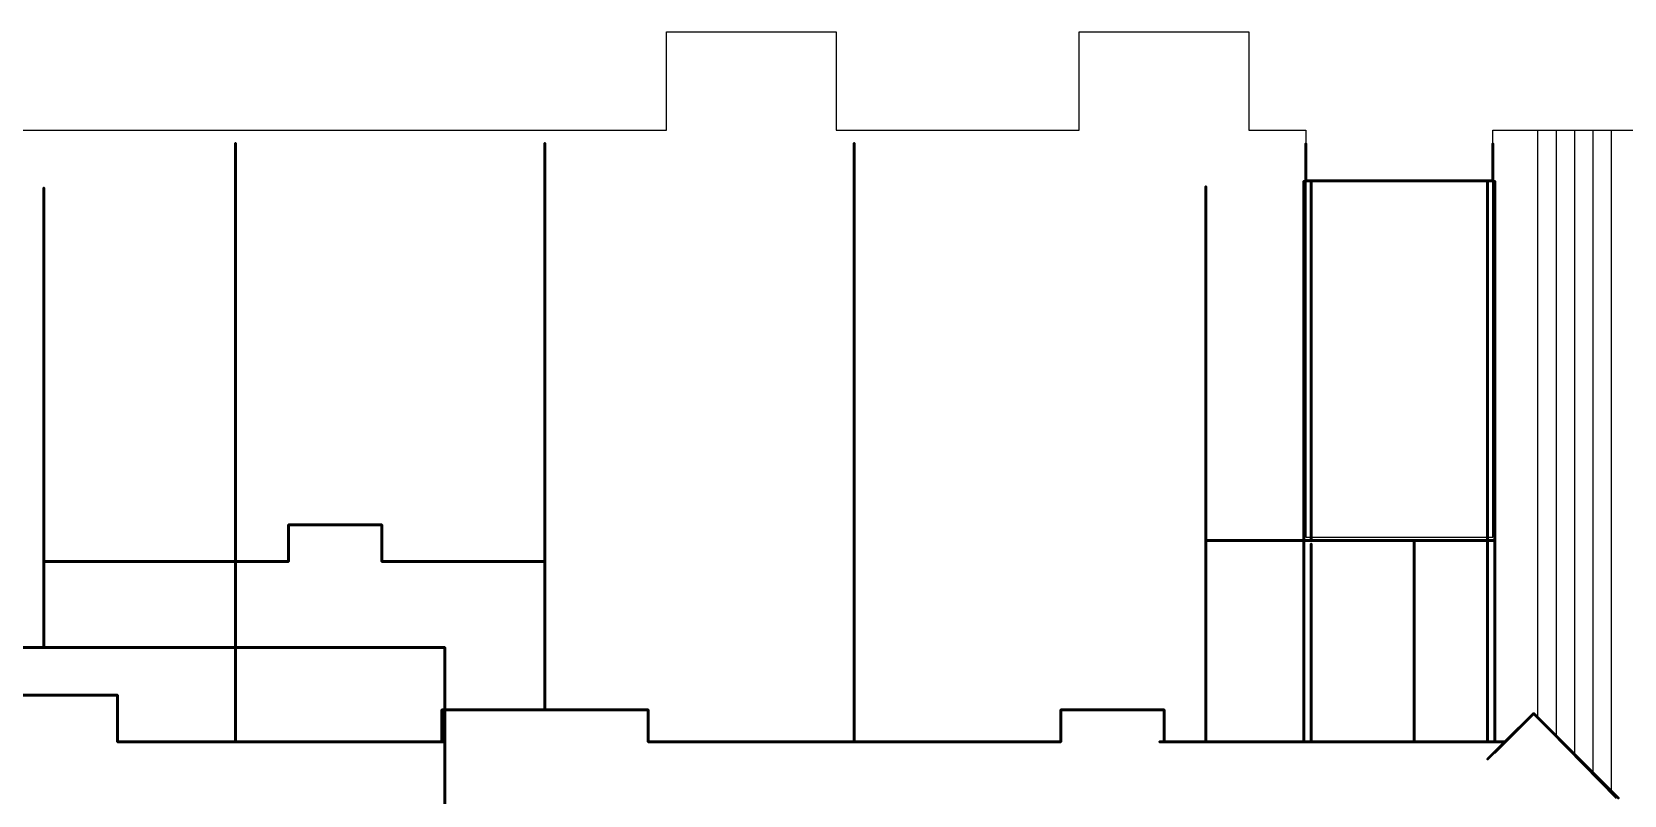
# Model space of a CAD drawing. Header units: metres. Extents: x -113.7 to -33.3, y 234.4 to 326.5.
# Drawn here: x -88.17 to -61.82, y 296.8 to 309.43 of the extents above; entities that cross this region are included whole.
import ezdxf

# ---------------------------------------------------------------- set-up
doc = ezdxf.new("R2010")
doc.units = ezdxf.units.M
for name, color, linetype, lineweight in [('cmu_walls', 252, 'Continuous', 50), ('corridor_contour', 3, 'Continuous', 50), ('corridor_walls', 14, 'Continuous', 50), ('interior_walls', 94, 'Continuous', 50)]:
    doc.layers.add(name, color=color, linetype=linetype, lineweight=lineweight)

msp = doc.modelspace()

# ---------------------------------------------------------------- linework, layer by layer
for p, q in [((-63.249, 298.078), (-63.249, 307.805)), ((-62.944, 297.768), (-62.944, 307.805)), ((-62.64, 297.458), (-62.64, 307.805)), ((-62.335, 297.148), (-62.335, 307.805)), ((-62.03, 296.838), (-62.03, 307.805))]:
    msp.add_line(p, q)
at = {"color": 6}
msp.add_lwpolyline([(-88.372, 290.354), (-88.372, 293.388), (-99.685, 293.388), (-99.685, 296.197), (-98.049, 296.197), (-98.049, 307.805), (-94.25, 307.805), (-94.25, 309.435), (-91.441, 309.435), (-91.441, 307.805), (-77.669, 307.805), (-77.669, 309.435), (-74.86, 309.435), (-74.86, 307.805), (-70.841, 307.805), (-70.841, 309.435), (-68.033, 309.435), (-68.033, 307.805), (-67.087, 307.805), (-67.087, 301.071), (-63.993, 301.071), (-63.993, 307.805), (-52.633, 307.805)], dxfattribs=at)
at = {"layer": 'corridor_contour'}
msp.add_lwpolyline([(-61.942, 296.748), (-63.319, 298.149), (-63.796, 297.679), (-69.436, 297.679), (-69.436, 298.211), (-71.143, 298.211), (-71.143, 297.679), (-77.976, 297.679), (-77.976, 298.211), (-81.336, 298.211), (-81.336, 297.679), (-86.754, 297.679), (-86.754, 298.455), (-88.949, 298.455)], dxfattribs=at)

# ---------------------------------------------------------------- meshes
at = {"layer": 'cmu_walls'}
mesh = msp.add_polyface(dxfattribs=at)
corners = [(-67.087, 306.969, 9.481), (-67.087, 306.969, 2.788), (-67.087, 307.587, 2.788), (-67.087, 307.587, 9.481)]
mesh.append_faces([[corners[k] for k in face] for face in [(0, 1, 2, 3)]])
mesh = msp.add_polyface(dxfattribs=at)
corners = [(-63.993, 306.963, 9.481), (-63.993, 306.963, 2.788), (-63.993, 307.587, 2.788), (-63.993, 307.587, 9.481)]
mesh.append_faces([[corners[k] for k in face] for face in [(0, 3, 2, 1)]])
mesh = msp.add_polyface(dxfattribs=at)
corners = [(-67.12, 306.964, 6.144), (-67.12, 306.964, 3.454), (-67.12, 300.96, 3.454), (-67.12, 300.96, 6.144)]
mesh.append_faces([[corners[k] for k in face] for face in [(0, 1, 2, 3)]])
mesh = msp.add_polyface(dxfattribs=at)
corners = [(-63.993, 306.969, 9.449), (-63.993, 306.969, 5.88), (-67.087, 306.969, 5.88), (-67.087, 306.969, 9.449)]
mesh.append_faces([[corners[k] for k in face] for face in [(0, 1, 2, 3)]])
mesh = msp.add_polyface(dxfattribs=at)
corners = [(-64.016, 306.969, 5.88), (-64.016, 306.969, -0.108), (-67.064, 306.969, -0.108), (-67.064, 306.969, 5.88)]
mesh.append_faces([[corners[k] for k in face] for face in [(0, 1, 2, 3)]])
mesh = msp.add_polyface(dxfattribs=at)
corners = [(-67.003, 306.964, 9.5), (-67.003, 306.964, 6.807), (-67.003, 301.015, 6.807), (-67.003, 301.015, 9.5)]
mesh.append_faces([[corners[k] for k in face] for face in [(0, 1, 2, 3)]])
mesh = msp.add_polyface(dxfattribs=at)
corners = [(-64.083, 301.015, 9.5), (-64.083, 301.015, 6.807), (-64.083, 306.963, 6.807), (-64.083, 306.963, 9.5)]
mesh.append_faces([[corners[k] for k in face] for face in [(0, 1, 2, 3)]])
mesh = msp.add_polyface(dxfattribs=at)
corners = [(-63.961, 301.015, 6.144), (-63.961, 301.015, 3.454), (-63.961, 306.963, 3.454), (-63.961, 306.963, 6.144)]
mesh.append_faces([[corners[k] for k in face] for face in [(0, 1, 2, 3)]])
mesh = msp.add_polyface(dxfattribs=at)
corners = [(-67.003, 301.015, 6.547), (-67.003, 301.015, 3.454), (-63.961, 301.015, 3.454), (-63.961, 301.015, 6.547)]
mesh.append_faces([[corners[k] for k in face] for face in [(0, 1, 2, 3)]])
at = {"layer": 'corridor_walls'}
mesh = msp.add_polyface(dxfattribs=at)
corners = [(-83.928, 301.273, 2.791), (-83.928, 301.273, 2.235), (-82.836, 301.273, 2.235), (-82.836, 301.273), (-82.379, 301.273), (-82.379, 301.273, 2.791)]
mesh.append_faces([[corners[k] for k in face] for face in [(0, 5, 2, 1)]], dxfattribs={"vtx1": -1})
mesh.append_faces([[corners[k] for k in face] for face in [(4, 3, 2, 5)]], dxfattribs={"vtx2": -1})
mesh = msp.add_polyface(dxfattribs=at)
corners = [(-83.928, 300.664, 2.791), (-83.928, 300.664), (-83.928, 301.273), (-83.928, 301.273, 2.791)]
mesh.append_faces([[corners[k] for k in face] for face in [(0, 1, 2, 3)]])
mesh = msp.add_polyface(dxfattribs=at)
corners = [(-82.379, 300.664, 2.791), (-82.379, 300.664), (-82.379, 301.273), (-82.379, 301.273, 2.791)]
mesh.append_faces([[corners[k] for k in face] for face in [(0, 1, 2, 3)]])
mesh = msp.add_polyface(dxfattribs=at)
corners = [(-87.974, 300.664), (-87.974, 300.346), (-87.974, 300.346, 2.235), (-87.974, 299.33, 2.235), (-87.974, 299.33), (-87.974, 299.242), (-87.974, 299.242, 2.791), (-87.974, 300.664, 2.791)]
mesh.append_faces([[corners[k] for k in face] for face in [(6, 7, 2, 3)]], dxfattribs={"vtx1": -1, "vtx3": -1})
mesh.append_faces([[corners[k] for k in face] for face in [(0, 1, 2, 7)]], dxfattribs={"vtx2": -1})
mesh.append_faces([[corners[k] for k in face] for face in [(3, 4, 5, 6)]], dxfattribs={"vtx3": -1})
mesh = msp.add_polyface(dxfattribs=at)
corners = [(-87.974, 300.664, 2.791), (-87.974, 300.664), (-83.928, 300.664), (-83.928, 300.664, 2.791)]
mesh.append_faces([[corners[k] for k in face] for face in [(0, 3, 2, 1)]])
mesh = msp.add_polyface(dxfattribs=at)
corners = [(-82.379, 300.664, 2.791), (-82.379, 300.664), (-79.683, 300.664), (-79.683, 300.664, 2.791)]
mesh.append_faces([[corners[k] for k in face] for face in [(0, 3, 2, 1)]])
mesh = msp.add_polyface(dxfattribs=at)
corners = [(-86.754, 298.455, 9.5), (-86.754, 298.455, 6.807), (-87.77, 298.455, 6.807), (-87.77, 298.455, 9.042), (-88.786, 298.455, 9.042), (-88.786, 298.455, 6.807), (-88.949, 298.455, 6.807), (-88.949, 298.455, 9.5)]
mesh.append_faces([[corners[k] for k in face] for face in [(3, 0, 1, 2)]], dxfattribs={"vtx0": -1})
mesh.append_faces([[corners[k] for k in face] for face in [(6, 7, 4, 5)]], dxfattribs={"vtx1": -1})
mesh.append_faces([[corners[k] for k in face] for face in [(7, 0, 3, 4)]], dxfattribs={"vtx1": -1, "vtx3": -1})
mesh = msp.add_polyface(dxfattribs=at)
corners = [(-86.754, 298.455, 6.147), (-86.754, 298.455, 3.454), (-87.77, 298.455, 3.454), (-87.77, 298.455, 5.69), (-88.786, 298.455, 5.69), (-88.786, 298.455, 3.454), (-88.949, 298.455, 3.454), (-88.949, 298.455, 6.147)]
mesh.append_faces([[corners[k] for k in face] for face in [(3, 0, 1, 2)]], dxfattribs={"vtx0": -1})
mesh.append_faces([[corners[k] for k in face] for face in [(6, 7, 4, 5)]], dxfattribs={"vtx1": -1})
mesh.append_faces([[corners[k] for k in face] for face in [(7, 0, 3, 4)]], dxfattribs={"vtx1": -1, "vtx3": -1})
mesh = msp.add_polyface(dxfattribs=at)
corners = [(-86.754, 298.455, 9.5), (-86.754, 298.455, 6.807), (-86.754, 297.679, 6.807), (-86.754, 297.679, 9.5)]
mesh.append_faces([[corners[k] for k in face] for face in [(0, 1, 2, 3)]])
mesh = msp.add_polyface(dxfattribs=at)
corners = [(-86.754, 298.455, 6.147), (-86.754, 298.455, 3.454), (-86.754, 297.679, 3.454), (-86.754, 297.679, 6.147)]
mesh.append_faces([[corners[k] for k in face] for face in [(0, 1, 2, 3)]])
mesh = msp.add_polyface(dxfattribs=at)
corners = [(-77.976, 298.211, 9.496), (-77.976, 298.211, 6.807), (-78.565, 298.211, 6.807), (-78.565, 298.211, 9.042), (-79.581, 298.211, 9.042), (-79.581, 298.211, 6.807), (-79.785, 298.211, 6.807), (-79.785, 298.211, 9.042), (-80.801, 298.211, 9.042), (-80.801, 298.211, 6.807), (-81.39, 298.211, 6.807), (-81.39, 298.211, 9.496)]
mesh.append_faces([[corners[k] for k in face] for face in [(3, 0, 1, 2), (7, 4, 5, 6)]], dxfattribs={"vtx0": -1})
mesh.append_faces([[corners[k] for k in face] for face in [(0, 3, 4, 11)]], dxfattribs={"vtx0": -1, "vtx2": -1})
mesh.append_faces([[corners[k] for k in face] for face in [(10, 11, 8, 9)]], dxfattribs={"vtx1": -1})
mesh.append_faces([[corners[k] for k in face] for face in [(7, 8, 11, 4)]], dxfattribs={"vtx1": -1, "vtx2": -1, "vtx3": -1})
mesh = msp.add_polyface(dxfattribs=at)
corners = [(-81.39, 298.211, 9.496), (-81.39, 298.211, 6.807), (-81.39, 297.679, 6.807), (-81.39, 297.679, 9.496)]
mesh.append_faces([[corners[k] for k in face] for face in [(0, 1, 2, 3)]])
mesh = msp.add_polyface(dxfattribs=at)
corners = [(-77.976, 298.211, 6.144), (-77.976, 298.211, 3.454), (-78.565, 298.211, 3.454), (-78.565, 298.211, 5.69), (-79.581, 298.211, 5.69), (-79.581, 298.211, 3.454), (-79.785, 298.211, 3.454), (-79.785, 298.211, 5.69), (-80.801, 298.211, 5.69), (-80.801, 298.211, 3.454), (-81.336, 298.211, 3.454), (-81.336, 298.211, 6.144)]
mesh.append_faces([[corners[k] for k in face] for face in [(3, 0, 1, 2)]], dxfattribs={"vtx0": -1})
mesh.append_faces([[corners[k] for k in face] for face in [(0, 3, 4, 11)]], dxfattribs={"vtx0": -1, "vtx2": -1})
mesh.append_faces([[corners[k] for k in face] for face in [(10, 11, 8, 9), (6, 7, 4, 5)]], dxfattribs={"vtx1": -1})
mesh.append_faces([[corners[k] for k in face] for face in [(7, 8, 11, 4)]], dxfattribs={"vtx1": -1, "vtx2": -1, "vtx3": -1})
mesh = msp.add_polyface(dxfattribs=at)
corners = [(-81.336, 298.211, 6.144), (-81.336, 298.211, 3.454), (-81.336, 297.679, 3.454), (-81.336, 297.679, 6.144)]
mesh.append_faces([[corners[k] for k in face] for face in [(0, 1, 2, 3)]])
mesh = msp.add_polyface(dxfattribs=at)
corners = [(-79.683, 298.211, 2.791), (-79.683, 298.211), (-79.581, 298.211), (-79.581, 298.211, 2.235), (-78.565, 298.211, 2.235), (-78.565, 298.211), (-77.976, 298.211), (-77.976, 298.211, 2.791)]
mesh.append_faces([[corners[k] for k in face] for face in [(3, 0, 1, 2)]], dxfattribs={"vtx0": -1})
mesh.append_faces([[corners[k] for k in face] for face in [(0, 3, 4, 7)]], dxfattribs={"vtx0": -1, "vtx2": -1})
mesh.append_faces([[corners[k] for k in face] for face in [(6, 7, 4, 5)]], dxfattribs={"vtx1": -1})
mesh = msp.add_polyface(dxfattribs=at)
corners = [(-77.976, 298.211, 9.496), (-77.976, 298.211, 6.807), (-77.976, 297.679, 6.807), (-77.976, 297.679, 9.496)]
mesh.append_faces([[corners[k] for k in face] for face in [(0, 3, 2, 1)]])
mesh = msp.add_polyface(dxfattribs=at)
corners = [(-77.976, 297.679, 2.791), (-77.976, 297.679), (-77.976, 298.211), (-77.976, 298.211, 2.791)]
mesh.append_faces([[corners[k] for k in face] for face in [(0, 3, 2, 1)]])
mesh = msp.add_polyface(dxfattribs=at)
corners = [(-77.976, 298.211, 6.144), (-77.976, 298.211, 3.454), (-77.976, 297.679, 3.454), (-77.976, 297.679, 6.144)]
mesh.append_faces([[corners[k] for k in face] for face in [(0, 3, 2, 1)]])
mesh = msp.add_polyface(dxfattribs=at)
corners = [(-69.436, 298.211, 9.5), (-69.436, 298.211, 6.807), (-69.538, 298.211, 6.807), (-69.538, 298.211, 9.042), (-70.554, 298.211, 9.042), (-70.554, 298.211, 6.807), (-71.143, 298.211, 6.807), (-71.143, 298.211, 9.5)]
mesh.append_faces([[corners[k] for k in face] for face in [(4, 7, 6, 5)]], dxfattribs={"vtx0": -1})
mesh.append_faces([[corners[k] for k in face] for face in [(1, 0, 3, 2)]], dxfattribs={"vtx1": -1})
mesh.append_faces([[corners[k] for k in face] for face in [(4, 3, 0, 7)]], dxfattribs={"vtx1": -1, "vtx3": -1})
mesh = msp.add_polyface(dxfattribs=at)
corners = [(-71.143, 297.679, 9.5), (-71.143, 297.679, 6.807), (-71.143, 298.211, 6.807), (-71.143, 298.211, 9.5)]
mesh.append_faces([[corners[k] for k in face] for face in [(0, 1, 2, 3)]])
mesh = msp.add_polyface(dxfattribs=at)
corners = [(-69.436, 298.211, 6.147), (-69.436, 298.211, 3.454), (-69.538, 298.211, 3.454), (-69.538, 298.211, 5.69), (-70.554, 298.211, 5.69), (-70.554, 298.211, 3.454), (-71.143, 298.211, 3.454), (-71.143, 298.211, 6.147)]
mesh.append_faces([[corners[k] for k in face] for face in [(4, 7, 6, 5)]], dxfattribs={"vtx0": -1})
mesh.append_faces([[corners[k] for k in face] for face in [(1, 0, 3, 2)]], dxfattribs={"vtx1": -1})
mesh.append_faces([[corners[k] for k in face] for face in [(4, 3, 0, 7)]], dxfattribs={"vtx1": -1, "vtx3": -1})
mesh = msp.add_polyface(dxfattribs=at)
corners = [(-71.143, 297.679, 6.147), (-71.143, 297.679, 3.454), (-71.143, 298.211, 3.454), (-71.143, 298.211, 6.147)]
mesh.append_faces([[corners[k] for k in face] for face in [(0, 1, 2, 3)]])
mesh = msp.add_polyface(dxfattribs=at)
corners = [(-69.436, 298.211, 2.692), (-69.436, 298.211), (-69.538, 298.211), (-69.538, 298.211, 2.235), (-70.554, 298.211, 2.235), (-70.554, 298.211), (-71.143, 298.211), (-71.143, 298.211, 2.692)]
mesh.append_faces([[corners[k] for k in face] for face in [(4, 7, 6, 5)]], dxfattribs={"vtx0": -1})
mesh.append_faces([[corners[k] for k in face] for face in [(1, 0, 3, 2)]], dxfattribs={"vtx1": -1})
mesh.append_faces([[corners[k] for k in face] for face in [(4, 3, 0, 7)]], dxfattribs={"vtx1": -1, "vtx3": -1})
mesh = msp.add_polyface(dxfattribs=at)
corners = [(-71.143, 297.679, 2.692), (-71.143, 297.679), (-71.143, 298.211), (-71.143, 298.211, 2.692)]
mesh.append_faces([[corners[k] for k in face] for face in [(0, 1, 2, 3)]])
mesh = msp.add_polyface(dxfattribs=at)
corners = [(-69.436, 298.211, 9.496), (-69.436, 298.211, 6.807), (-69.436, 297.679, 6.807), (-69.436, 297.679, 9.496)]
mesh.append_faces([[corners[k] for k in face] for face in [(0, 1, 2, 3)]])
mesh = msp.add_polyface(dxfattribs=at)
corners = [(-69.436, 298.211, 6.144), (-69.436, 298.211, 3.454), (-69.436, 297.679, 3.454), (-69.436, 297.679, 6.144)]
mesh.append_faces([[corners[k] for k in face] for face in [(0, 1, 2, 3)]])
mesh = msp.add_polyface(dxfattribs=at)
corners = [(-69.436, 298.211, 2.689), (-69.436, 298.211), (-69.436, 297.679), (-69.436, 297.679, 2.689)]
mesh.append_faces([[corners[k] for k in face] for face in [(0, 1, 2, 3)]])
mesh = msp.add_polyface(dxfattribs=at)
corners = [(-64.083, 297.392, 9.496), (-64.083, 297.392, 6.807), (-63.323, 298.152, 6.807), (-63.323, 298.152, 9.496)]
mesh.append_faces([[corners[k] for k in face] for face in [(0, 3, 2, 1)]])
mesh = msp.add_polyface(dxfattribs=at)
corners = [(-63.961, 297.507, 2.791), (-63.961, 297.507), (-63.373, 298.095), (-63.319, 298.149), (-63.319, 298.149, 2.235), (-63.319, 298.149, 2.791)]
mesh.append_faces([[corners[k] for k in face] for face in [(4, 2, 1)]], dxfattribs={"vtx0": -1, "vtx2": -1})
mesh.append_faces([[corners[k] for k in face] for face in [(0, 5, 4, 1), (4, 3, 2)]], dxfattribs={"vtx2": -1})
mesh = msp.add_polyface(dxfattribs=at)
corners = [(-63.796, 297.679, 6.144), (-63.796, 297.679, 3.454), (-63.323, 298.152, 3.454), (-63.323, 298.152, 6.144)]
mesh.append_faces([[corners[k] for k in face] for face in [(0, 3, 2, 1)]])
mesh = msp.add_polyface(dxfattribs=at)
corners = [(-61.918, 296.748, 9.496), (-61.918, 296.748, 6.807), (-62.249, 297.079, 6.807), (-62.249, 297.079, 9.042), (-62.967, 297.797, 9.042), (-62.967, 297.797, 6.807), (-63.323, 298.152, 6.807), (-63.323, 298.152, 9.496)]
mesh.append_faces([[corners[k] for k in face] for face in [(3, 0, 1, 2)]], dxfattribs={"vtx0": -1})
mesh.append_faces([[corners[k] for k in face] for face in [(0, 3, 4), (4, 7, 0)]], dxfattribs={"vtx0": -1, "vtx2": -1})
mesh.append_faces([[corners[k] for k in face] for face in [(6, 7, 4, 5)]], dxfattribs={"vtx1": -1})
mesh = msp.add_polyface(dxfattribs=at)
corners = [(-61.918, 296.748, 6.144), (-61.918, 296.748, 3.454), (-62.249, 297.079, 3.454), (-62.249, 297.079, 5.69), (-62.967, 297.797, 5.69), (-62.967, 297.797, 3.454), (-63.323, 298.152, 3.454), (-63.323, 298.152, 6.144)]
mesh.append_faces([[corners[k] for k in face] for face in [(3, 0, 1, 2)]], dxfattribs={"vtx0": -1})
mesh.append_faces([[corners[k] for k in face] for face in [(0, 3, 4), (4, 7, 0)]], dxfattribs={"vtx0": -1, "vtx2": -1})
mesh.append_faces([[corners[k] for k in face] for face in [(6, 7, 4, 5)]], dxfattribs={"vtx1": -1})
mesh = msp.add_polyface(dxfattribs=at)
corners = [(-63.319, 298.149, 2.791), (-63.319, 298.149, 2.235), (-62.547, 297.377, 2.235), (-62.547, 297.377), (-61.918, 296.748), (-61.918, 296.748, 2.791)]
mesh.append_faces([[corners[k] for k in face] for face in [(2, 0, 1)]], dxfattribs={"vtx0": -1})
mesh.append_faces([[corners[k] for k in face] for face in [(2, 5, 0)]], dxfattribs={"vtx0": -1, "vtx2": -1})
mesh.append_faces([[corners[k] for k in face] for face in [(2, 3, 4, 5)]], dxfattribs={"vtx3": -1})
mesh = msp.add_polyface(dxfattribs=at)
corners = [(-84.804, 297.679, 9.5), (-84.804, 297.679, 6.807), (-86.754, 297.679, 6.807), (-86.754, 297.679, 9.5)]
mesh.append_faces([[corners[k] for k in face] for face in [(0, 1, 2, 3)]])
mesh = msp.add_polyface(dxfattribs=at)
corners = [(-84.804, 297.679, 6.147), (-84.804, 297.679, 3.454), (-86.754, 297.679, 3.454), (-86.754, 297.679, 6.147)]
mesh.append_faces([[corners[k] for k in face] for face in [(0, 1, 2, 3)]])
mesh = msp.add_polyface(dxfattribs=at)
corners = [(-84.804, 297.679, 9.496), (-84.804, 297.679, 6.807), (-81.39, 297.679, 6.807), (-81.39, 297.679, 9.496)]
mesh.append_faces([[corners[k] for k in face] for face in [(0, 1, 2, 3)]])
mesh = msp.add_polyface(dxfattribs=at)
corners = [(-84.804, 297.679, 6.144), (-84.804, 297.679, 3.454), (-81.336, 297.679, 3.454), (-81.336, 297.679, 6.144)]
mesh.append_faces([[corners[k] for k in face] for face in [(0, 1, 2, 3)]])
mesh = msp.add_polyface(dxfattribs=at)
corners = [(-77.976, 297.679, 9.496), (-77.976, 297.679, 6.807), (-71.143, 297.679, 6.807), (-71.143, 297.679, 9.496)]
mesh.append_faces([[corners[k] for k in face] for face in [(0, 1, 2, 3)]])
mesh = msp.add_polyface(dxfattribs=at)
corners = [(-77.976, 297.679, 6.144), (-77.976, 297.679, 3.454), (-71.143, 297.679, 3.454), (-71.143, 297.679, 6.144)]
mesh.append_faces([[corners[k] for k in face] for face in [(0, 1, 2, 3)]])
mesh = msp.add_polyface(dxfattribs=at)
corners = [(-77.976, 297.679, 2.791), (-77.976, 297.679), (-71.143, 297.679), (-71.143, 297.679, 2.791)]
mesh.append_faces([[corners[k] for k in face] for face in [(0, 1, 2, 3)]])
mesh = msp.add_polyface(dxfattribs=at)
corners = [(-69.08, 297.679, 9.496), (-69.08, 297.679, 6.807), (-69.512, 297.679, 6.807), (-69.512, 297.679, 9.496)]
mesh.append_faces([[corners[k] for k in face] for face in [(0, 3, 2, 1)]])
mesh = msp.add_polyface(dxfattribs=at)
corners = [(-69.08, 297.679, 6.144), (-69.08, 297.679, 3.454), (-69.512, 297.679, 3.454), (-69.512, 297.679, 6.144)]
mesh.append_faces([[corners[k] for k in face] for face in [(0, 3, 2, 1)]])
mesh = msp.add_polyface(dxfattribs=at)
corners = [(-69.436, 297.679, 9.496), (-69.436, 297.679, 6.807), (-67.003, 297.679, 6.807), (-67.003, 297.679, 9.496)]
mesh.append_faces([[corners[k] for k in face] for face in [(0, 1, 2, 3)]])
mesh = msp.add_polyface(dxfattribs=at)
corners = [(-69.436, 297.679, 2.791), (-69.436, 297.679), (-68.745, 297.679), (-68.745, 297.679, 2.791)]
mesh.append_faces([[corners[k] for k in face] for face in [(0, 1, 2, 3)]])
mesh = msp.add_polyface(dxfattribs=at)
corners = [(-69.436, 297.679, 6.144), (-69.436, 297.679, 3.454), (-67.12, 297.679, 3.454), (-67.12, 297.679, 6.144)]
mesh.append_faces([[corners[k] for k in face] for face in [(0, 1, 2, 3)]])
mesh = msp.add_polyface(dxfattribs=at)
corners = [(-67.12, 297.679, 3.194), (-67.12, 297.679), (-64.159, 297.679), (-64.159, 297.679, 3.194)]
mesh.append_faces([[corners[k] for k in face] for face in [(0, 1, 2, 3)]])
mesh = msp.add_polyface(dxfattribs=at)
corners = [(-65.296, 297.679, 9.9), (-65.296, 297.679, 6.807), (-64.159, 297.679, 6.807), (-64.159, 297.679, 9.9)]
mesh.append_faces([[corners[k] for k in face] for face in [(0, 3, 2, 1)]])
mesh = msp.add_polyface(dxfattribs=at)
corners = [(-65.296, 297.679, 6.547), (-65.296, 297.679, 3.454), (-64.083, 297.679, 3.454), (-64.083, 297.679, 6.547)]
mesh.append_faces([[corners[k] for k in face] for face in [(0, 3, 2, 1)]])
mesh = msp.add_polyface(dxfattribs=at)
corners = [(-64.083, 297.679, 9.496), (-64.083, 297.679, 6.807), (-63.796, 297.679, 6.807), (-63.796, 297.679, 9.496)]
mesh.append_faces([[corners[k] for k in face] for face in [(0, 3, 2, 1)]])
mesh = msp.add_polyface(dxfattribs=at)
corners = [(-64.083, 297.679, 6.144), (-64.083, 297.679, 3.454), (-63.796, 297.679, 3.454), (-63.796, 297.679, 6.144)]
mesh.append_faces([[corners[k] for k in face] for face in [(0, 3, 2, 1)]])
mesh = msp.add_polyface(dxfattribs=at)
corners = [(-63.961, 297.679, 2.791), (-63.961, 297.679), (-63.789, 297.679), (-63.789, 297.679, 2.791)]
mesh.append_faces([[corners[k] for k in face] for face in [(0, 1, 2, 3)]])
at = {"layer": 'interior_walls'}
mesh = msp.add_polyface(dxfattribs=at)
corners = [(-84.804, 297.679, 9.496), (-84.804, 297.679, 6.807), (-84.804, 307.593, 6.807), (-84.804, 307.593, 9.496)]
mesh.append_faces([[corners[k] for k in face] for face in [(0, 1, 2, 3)]])
mesh = msp.add_polyface(dxfattribs=at)
corners = [(-84.804, 297.679, 6.144), (-84.804, 297.679, 3.454), (-84.804, 307.593, 3.454), (-84.804, 307.593, 6.144)]
mesh.append_faces([[corners[k] for k in face] for face in [(0, 1, 2, 3)]])
mesh = msp.add_polyface(dxfattribs=at)
corners = [(-79.683, 298.211, 9.496), (-79.683, 298.211, 6.807), (-79.683, 307.593, 6.807), (-79.683, 307.593, 9.496)]
mesh.append_faces([[corners[k] for k in face] for face in [(0, 1, 2, 3)]])
mesh = msp.add_polyface(dxfattribs=at)
corners = [(-79.683, 298.211, 6.144), (-79.683, 298.211, 3.454), (-79.683, 307.593, 3.454), (-79.683, 307.593, 6.144)]
mesh.append_faces([[corners[k] for k in face] for face in [(0, 1, 2, 3)]])
mesh = msp.add_polyface(dxfattribs=at)
corners = [(-74.562, 297.679, 9.496), (-74.562, 297.679, 6.807), (-74.562, 307.593, 6.807), (-74.562, 307.593, 9.496)]
mesh.append_faces([[corners[k] for k in face] for face in [(0, 1, 2, 3)]])
mesh = msp.add_polyface(dxfattribs=at)
corners = [(-74.562, 297.679, 6.144), (-74.562, 297.679, 3.454), (-74.562, 307.593, 3.454), (-74.562, 307.593, 6.144)]
mesh.append_faces([[corners[k] for k in face] for face in [(0, 1, 2, 3)]])
mesh = msp.add_polyface(dxfattribs=at)
corners = [(-87.974, 306.85, 2.791), (-87.974, 306.85), (-87.974, 300.664), (-87.974, 300.664, 2.791)]
mesh.append_faces([[corners[k] for k in face] for face in [(0, 1, 2, 3)]])
mesh = msp.add_polyface(dxfattribs=at)
corners = [(-79.683, 306.85, 2.791), (-79.683, 306.85), (-79.683, 298.211), (-79.683, 298.211, 2.791)]
mesh.append_faces([[corners[k] for k in face] for face in [(0, 1, 2, 3)]])
mesh = msp.add_polyface(dxfattribs=at)
corners = [(-74.562, 306.85, 2.791), (-74.562, 306.85), (-74.562, 297.679), (-74.562, 297.679, 2.791)]
mesh.append_faces([[corners[k] for k in face] for face in [(0, 1, 2, 3)]])
mesh = msp.add_polyface(dxfattribs=at)
corners = [(-68.745, 301.015, 2.791), (-68.745, 301.015), (-68.745, 306.875), (-68.745, 306.875, 2.791)]
mesh.append_faces([[corners[k] for k in face] for face in [(0, 3, 2, 1)]])
mesh = msp.add_polyface(dxfattribs=at)
corners = [(-63.961, 301.015, 2.791), (-63.961, 301.015), (-63.961, 306.875), (-63.961, 306.875, 2.791)]
mesh.append_faces([[corners[k] for k in face] for face in [(0, 1, 2, 3)]])
mesh = msp.add_polyface(dxfattribs=at)
corners = [(-68.745, 301.015, 3.194), (-68.745, 301.015), (-63.961, 301.015), (-63.961, 301.015, 3.194)]
mesh.append_faces([[corners[k] for k in face] for face in [(0, 1, 2, 3)]])
mesh = msp.add_polyface(dxfattribs=at)
corners = [(-68.745, 297.679, 2.791), (-68.745, 297.679), (-68.745, 301.015), (-68.745, 301.015, 2.791)]
mesh.append_faces([[corners[k] for k in face] for face in [(0, 3, 2, 1)]])
mesh = msp.add_polyface(dxfattribs=at)
corners = [(-67.12, 297.679, 3.194), (-67.12, 297.679), (-67.12, 297.755), (-67.12, 297.755, 2.235), (-67.12, 298.771, 2.235), (-67.12, 298.771), (-67.12, 301.015), (-67.12, 301.015, 3.194)]
mesh.append_faces([[corners[k] for k in face] for face in [(3, 0, 1, 2)]], dxfattribs={"vtx0": -1})
mesh.append_faces([[corners[k] for k in face] for face in [(4, 7, 0, 3)]], dxfattribs={"vtx0": -1, "vtx2": -1})
mesh.append_faces([[corners[k] for k in face] for face in [(6, 7, 4, 5)]], dxfattribs={"vtx1": -1})
mesh = msp.add_polyface(dxfattribs=at)
corners = [(-67.12, 297.679, 6.144), (-67.12, 297.679, 3.454), (-67.12, 300.96, 3.454), (-67.12, 300.96, 6.144)]
mesh.append_faces([[corners[k] for k in face] for face in [(0, 1, 2, 3)]])
mesh = msp.add_polyface(dxfattribs=at)
corners = [(-67.003, 301.015, 9.5), (-67.003, 301.015, 6.807), (-64.083, 301.015, 6.807), (-64.083, 301.015, 9.5)]
mesh.append_faces([[corners[k] for k in face] for face in [(0, 1, 2, 3)]])
mesh = msp.add_polyface(dxfattribs=at)
corners = [(-67.003, 297.679, 9.496), (-67.003, 297.679, 6.807), (-67.003, 300.96, 6.807), (-67.003, 300.96, 9.496)]
mesh.append_faces([[corners[k] for k in face] for face in [(0, 1, 2, 3)]])
mesh = msp.add_polyface(dxfattribs=at)
corners = [(-65.296, 301.015, 9.9), (-65.296, 301.015, 6.807), (-65.296, 300.558, 6.807), (-65.296, 300.558, 8.992), (-65.296, 298.628, 8.992), (-65.296, 298.628, 6.807), (-65.296, 297.679, 6.807), (-65.296, 297.679, 9.9)]
mesh.append_faces([[corners[k] for k in face] for face in [(4, 7, 6, 5)]], dxfattribs={"vtx0": -1})
mesh.append_faces([[corners[k] for k in face] for face in [(1, 0, 3, 2)]], dxfattribs={"vtx1": -1})
mesh.append_faces([[corners[k] for k in face] for face in [(4, 3, 0, 7)]], dxfattribs={"vtx1": -1, "vtx3": -1})
mesh = msp.add_polyface(dxfattribs=at)
corners = [(-65.296, 301.015, 6.547), (-65.296, 301.015, 3.454), (-65.296, 300.558, 3.454), (-65.296, 300.558, 5.639), (-65.296, 298.628, 5.639), (-65.296, 298.628, 3.454), (-65.296, 297.679, 3.454), (-65.296, 297.679, 6.547)]
mesh.append_faces([[corners[k] for k in face] for face in [(4, 7, 6, 5)]], dxfattribs={"vtx0": -1})
mesh.append_faces([[corners[k] for k in face] for face in [(1, 0, 3, 2)]], dxfattribs={"vtx1": -1})
mesh.append_faces([[corners[k] for k in face] for face in [(4, 3, 0, 7)]], dxfattribs={"vtx1": -1, "vtx3": -1})
mesh = msp.add_polyface(dxfattribs=at)
corners = [(-64.083, 301.015, 9.496), (-64.083, 301.015, 6.807), (-64.083, 297.679, 6.807), (-64.083, 297.679, 9.496)]
mesh.append_faces([[corners[k] for k in face] for face in [(0, 3, 2, 1)]])
mesh = msp.add_polyface(dxfattribs=at)
corners = [(-64.083, 301.015, 6.144), (-64.083, 301.015, 3.454), (-64.083, 297.679, 3.454), (-64.083, 297.679, 6.144)]
mesh.append_faces([[corners[k] for k in face] for face in [(0, 3, 2, 1)]])
mesh = msp.add_polyface(dxfattribs=at)
corners = [(-63.961, 297.679, 2.791), (-63.961, 297.679), (-63.961, 301.015), (-63.961, 301.015, 2.791)]
mesh.append_faces([[corners[k] for k in face] for face in [(0, 3, 2, 1)]])
mesh = msp.add_polyface(dxfattribs=at)
corners = [(-95.167, 299.242, 2.791), (-95.167, 299.242), (-81.336, 299.242), (-81.336, 299.242, 2.791)]
mesh.append_faces([[corners[k] for k in face] for face in [(0, 3, 2, 1)]])
mesh = msp.add_polyface(dxfattribs=at)
corners = [(-81.336, 293.035, 3.194), (-81.336, 293.035), (-81.336, 299.242), (-81.336, 299.242, 3.194)]
mesh.append_faces([[corners[k] for k in face] for face in [(0, 1, 2, 3)]])

doc.saveas('drawing.dxf')
